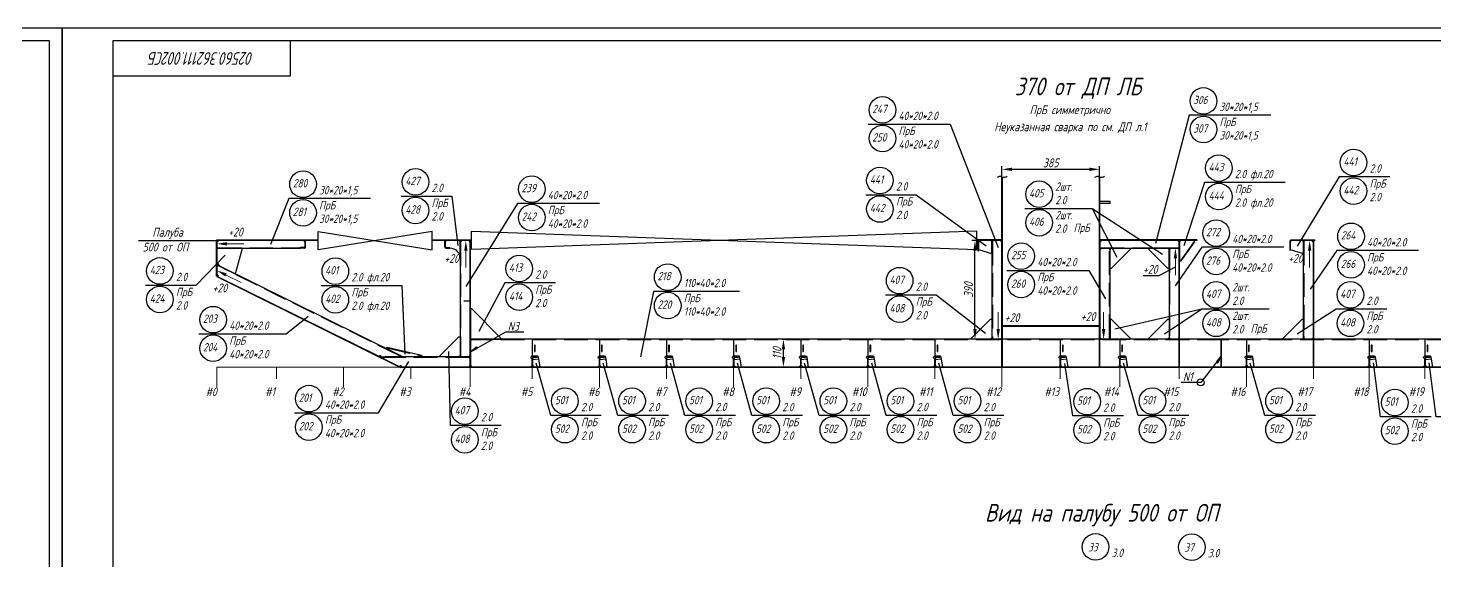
# Model space of a CAD drawing. Header units: millimetres. Extents: x 76485 to 135355, y 8208 to 18817.
# Drawn here: x 93171 to 98726, y 16599 to 18704 of the extents above; entities that cross this region are included whole.
import ezdxf
from ezdxf.enums import TextEntityAlignment as Align

# ---------------------------------------------------------------- set-up
doc = ezdxf.new("R2010")
doc.units = ezdxf.units.MM
doc.header["$PDSIZE"] = -1
for name, pattern in [('Dashed', [10, 7.5, -2.5]), ('Dashed_dotted', [34, 24, -5, 0, -5]), ('Short_dashed', [5, 3.75, -1.25])]:
    doc.linetypes.add(name, pattern=pattern)
doc.layers.add('-1', color=7, linetype='Continuous')
doc.styles.add('PB_TEXT', font='romans.shx', dxfattribs={"width": 0.7, "oblique": 15})
doc.styles.get("Standard").update_dxf_attribs({"font": 'ГОСТ тип А наклонный.ttf'})
doc.styles.add('ГОСТ', font='ГОСТ тип А.ttf', dxfattribs={"oblique": 15})
doc.dimstyles.new('dim10', dxfattribs={"dimscale": 0.4, "dimtxt": 87.5, "dimasz": 100, "dimexe": 30, "dimexo": 0, "dimgap": 20, "dimtad": 1, "dimdec": 0, "dimdsep": 46, "dimtxsty": 'Standard', "dimcen": 5, "dimadec": 0, "dimazin": 0, "dimtfac": 1, "dimtdec": 0, "dimtmove": 0, "dimatfit": 3, "dimfxl": 1, "dimtolj": 1, "dimtzin": 0, "dimarcsym": 0})
doc.dimstyles.get("Standard").update_dxf_attribs({"dimtxt": 0.18, "dimasz": 0.18, "dimexe": 0.18, "dimexo": 0.0625, "dimgap": 0.09, "dimtad": 0, "dimtih": 1, "dimtoh": 1, "dimdec": 4, "dimzin": 0, "dimdsep": 46, "dimtxsty": 'Standard', "dimcen": 0.09, "dimadec": 0, "dimazin": 0, "dimtfac": 1, "dimtdec": 4, "dimtofl": 0, "dimtmove": 0, "dimatfit": 3, "dimfxl": 1, "dimtolj": 1, "dimtzin": 0, "dimarcsym": 0})

# ---------------------------------------------------------------- blocks, each defined once
blk = doc.blocks.new('A$C128E1BCE')
at = {"linetype": 'Continuous', "lineweight": 9}
blk.add_line((40, 0), (106.5, 0), dxfattribs=at)
at = {"linetype": 'Continuous'}
blk.add_solid([(40, 6.7), (40, -6.7), (0, 0)], dxfattribs=at)
blk = doc.blocks.new('*D35')
at = {"color": 0, "lineweight": -2, "transparency": 16777216}
for p, q in [((96148.1, 17474.7), (96165.4, 17474.7)), ((96153.4, 17404.7), (96153.4, 17434.7)), ((96148.1, 17364.7), (96165.4, 17364.7))]:
    blk.add_line(p, q, dxfattribs=at)
at = {"color": 0, "transparency": 16777216}
for points in [[(96146.8, 17434.7), (96160.1, 17434.7), (96153.4, 17474.7)], [(96146.8, 17404.7), (96160.1, 17404.7), (96153.4, 17364.7)]]:
    blk.add_solid(points, dxfattribs=at)
at = {"layer": 'Defpoints', "color": 0, "transparency": 16777216}
for p in [(96148.1, 17474.7), (96153.4, 17474.7), (96148.1, 17364.7)]:
    blk.add_point(p, dxfattribs=at)
at = {"color": 0, "transparency": 16777216, "insert": (96127.9, 17419.7), "char_height": 35, "attachment_point": 5, "rotation": 90}
blk.add_mtext('\\A1;110', dxfattribs=at)
blk = doc.blocks.new('A$C65DE2539')
at = {"color": 7}
for points in [[(0, 0), (8410, 0), (8410, 5940), (0, 5940)], [(200, 50), (8360, 50), (8360, 5890), (200, 5890)]]:
    blk.add_lwpolyline(points, close=True, dxfattribs=at)
blk.add_lwpolyline([(900, 5890), (900, 5750), (200, 5750)], dxfattribs=at)
blk = doc.blocks.new('*D74')
at = {"color": 0, "lineweight": -2, "transparency": 16777216}
for p, q in [((97016.5, 18103.8), (97016.5, 18158.4)), ((97056.5, 18146.4), (97361.5, 18146.4)), ((97401.5, 18103.8), (97401.5, 18158.4))]:
    blk.add_line(p, q, dxfattribs=at)
at = {"color": 0, "transparency": 16777216}
for points in [[(97056.5, 18153), (97056.5, 18139.7), (97016.5, 18146.4)], [(97361.5, 18153), (97361.5, 18139.7), (97401.5, 18146.4)]]:
    blk.add_solid(points, dxfattribs=at)
at = {"layer": 'Defpoints', "color": 0, "transparency": 16777216}
for p in [(97401.5, 18146.4), (97016.5, 18103.8), (97401.5, 18103.8)]:
    blk.add_point(p, dxfattribs=at)
at = {"color": 0, "transparency": 16777216, "insert": (97209, 18171.9), "char_height": 35, "attachment_point": 5}
blk.add_mtext('\\A1;385', dxfattribs=at)
blk = doc.blocks.new('_weld')
at = {"color": 0, "linetype": 'ByBlock'}
for p, q in [((-1.5, 0), (-1.5, 0)), ((-1.5, -0.05), (-1.45, 0)), ((-1.5, -0.09), (-1.41, 0)), ((-1.5, -0.14), (-1.36, 0)), ((-1.5, -0.18), (-1.32, 0)), ((-1.5, -0.22), (-1.28, 0)), ((-1.5, -0.27), (-1.23, 0)), ((-1.43, -0.29), (-1.14, 0)), ((-1.37, -0.27), (-1.1, 0)), ((-1.31, -0.26), (-1.05, 0)), ((-1.26, -0.25), (-1.01, 0)), ((-1.2, -0.24), (-0.96, 0)), ((-1.14, -0.23), (-0.92, 0)), ((-1.09, -0.22), (-0.87, 0)), ((-1.03, -0.21), (-0.83, 0)), ((-0.92, -0.18), (-0.74, 0)), ((-0.86, -0.17), (-0.69, 0)), ((-0.81, -0.16), (-0.65, 0)), ((-0.67, -0.13), (-0.81, 0)), ((-0.63, -0.13), (-0.76, 0)), ((-0.75, -0.15), (-0.6, 0)), ((-0.7, -0.14), (-0.56, 0)), ((-0.64, -0.13), (-0.51, 0)), ((-0.58, -0.12), (-0.47, 0)), ((-0.53, -0.11), (-0.42, 0)), ((-0.41, -0.08), (-0.49, 0)), ((-0.37, -0.07), (-0.45, 0)), ((-0.33, -0.07), (-0.4, 0)), ((-0.36, -0.07), (-0.29, 0)), ((-0.3, -0.06), (-0.24, 0)), ((-0.25, -0.05), (-0.2, 0)), ((-0.19, -0.04), (-0.15, 0)), ((-0.15, -0.03), (-0.18, 0)), ((-0.13, -0.03), (-0.11, 0)), ((-0.11, -0.02), (-0.13, 0)), ((-0.07, -0.01), (-0.09, 0)), ((-0.08, -0.02), (-0.06, 0)), ((-0.04, -0.01), (-0.04, 0)), ((-0.02, 0), (-0.02, 0)), ((-1.27, -0.25), (-1.5, -0.02)), ((-1.31, -0.26), (-1.5, -0.07)), ((-1.34, -0.27), (-1.5, -0.11)), ((-1.38, -0.28), (-1.5, -0.16)), ((-1.42, -0.28), (-1.5, -0.2)), ((-1.46, -0.29), (-1.5, -0.25)), ((-1.49, -0.3), (-1.5, -0.29)), ((-1.48, -0.3), (-1.19, 0)), ((-1.23, -0.25), (-1.48, 0)), ((-1.2, -0.24), (-1.43, 0)), ((-1.16, -0.23), (-1.39, 0)), ((-1.12, -0.22), (-1.34, 0)), ((-1.08, -0.22), (-1.3, 0)), ((-1.05, -0.21), (-1.25, 0)), ((-1.01, -0.2), (-1.21, 0)), ((-0.97, -0.19), (-1.16, 0)), ((-0.93, -0.19), (-1.12, 0)), ((-0.9, -0.18), (-1.07, 0)), ((-0.86, -0.17), (-1.03, 0)), ((-0.82, -0.16), (-0.99, 0)), ((-0.98, -0.2), (-0.78, 0)), ((-0.78, -0.16), (-0.94, 0)), ((-0.75, -0.15), (-0.9, 0)), ((-0.71, -0.14), (-0.85, 0)), ((-0.6, -0.12), (-0.72, 0)), ((-0.56, -0.11), (-0.67, 0)), ((-0.52, -0.1), (-0.63, 0)), ((-0.48, -0.1), (-0.58, 0)), ((-0.45, -0.09), (-0.54, 0)), ((-0.47, -0.09), (-0.38, 0)), ((-0.42, -0.08), (-0.33, 0)), ((-0.3, -0.06), (-0.36, 0)), ((-0.26, -0.05), (-0.31, 0)), ((-0.22, -0.04), (-0.27, 0)), ((-0.18, -0.04), (-0.22, 0))]:
    blk.add_line(p, q, dxfattribs=at)
at = {"color": 0, "linetype": 'ByBlock', "flags": 128}
blk.add_lwpolyline([(-1.5, 0), (0, 0), (-1.5, -0.3)], close=True, dxfattribs=at)
blk = doc.blocks.new('*D169')
at = {"color": 0, "lineweight": -2}
for p, q in [((97016.5, 17864.7), (96897.8, 17864.7)), ((96909.8, 17514.7), (96909.8, 17824.7)), ((97016.5, 17474.7), (96897.8, 17474.7))]:
    blk.add_line(p, q, dxfattribs=at)
at = {"color": 0}
for points in [[(96916.5, 17824.7), (96903.1, 17824.7), (96909.8, 17864.7)], [(96903.1, 17514.7), (96916.5, 17514.7), (96909.8, 17474.7)]]:
    blk.add_solid(points, dxfattribs=at)
at = {"layer": 'Defpoints', "color": 0}
for p in [(96909.8, 17864.7), (97016.5, 17864.7), (97016.5, 17474.7)]:
    blk.add_point(p, dxfattribs=at)
at = {"color": 0, "ltscale": 0.4, "insert": (96884.3, 17669.7), "char_height": 35, "attachment_point": 5, "rotation": 90}
blk.add_mtext('\\A1;390', dxfattribs=at)

msp = doc.modelspace()

# ---------------------------------------------------------------- linework, layer by layer
at = {"layer": '-1', "color": 1, "lineweight": 0}
for p, q in [((93916.5, 17364.7), (101530.2, 17364.7)), ((93916.5, 17364.7), (93916.5, 17286.5)), ((94151.5, 17364.7), (94151.5, 17317.8)), ((94416.5, 17364.7), (94416.5, 17286.5)), ((94681.5, 17364.7), (94681.5, 17317.8)), ((94916.5, 17364.7), (94916.5, 17286.5)), ((95161.5, 17364.7), (95161.5, 17317.8)), ((95426.5, 17364.7), (95426.5, 17286.5)), ((95691.5, 17364.7), (95691.5, 17317.8)), ((95956.5, 17364.7), (95956.5, 17286.5)), ((96221.5, 17364.7), (96221.5, 17317.8)), ((96486.5, 17364.7), (96486.5, 17286.5)), ((96751.5, 17364.7), (96751.5, 17317.8)), ((97016.5, 17364.7), (97016.5, 17286.5)), ((97246.5, 17364.7), (97246.5, 17317.8)), ((97481.5, 17364.7), (97481.5, 17286.5)), ((97716.5, 17364.7), (97716.5, 17317.8)), ((97981.5, 17364.7), (97981.5, 17286.5)), ((98246.5, 17364.7), (98246.5, 17317.8)), ((98466.5, 17364.7), (98466.5, 17286.5)), ((98686.5, 17364.7), (98686.5, 17317.8))]:
    msp.add_line(p, q, dxfattribs=at)
at = {"color": 3, "ltscale": 25}
for p, q in [((97016.5, 17364.7), (97016.5, 18116.1)), ((97018, 17364.7), (97018, 18116.1)), ((97401.5, 17364.7), (97401.5, 18116.1)), ((97403, 17364.7), (97403, 18116.1)), ((94316.5, 17866.2), (93915, 17866.2)), ((93915, 17724.7), (93915, 17864.7)), ((94316.5, 17864.7), (93915, 17864.7)), ((93916.5, 17724.7), (93916.5, 17864.7)), ((93916.5, 17864.7), (93916.5, 17839.2)), ((94265, 17864.7), (93916.5, 17864.7)), ((93921.5, 17834.7), (93916.5, 17829.7)), ((94016.5, 17834.7), (93916.5, 17834.7)), ((93916.5, 17834.7), (93916.5, 17769.3)), ((94246.5, 17839.2), (94265, 17839.2)), ((94265, 17839.2), (94265, 17864.7)), ((94265, 17839.1), (94265, 17864.7)), ((94266.5, 17839.1), (94266.5, 17864.7)), ((94921.5, 17866.2), (94766.5, 17866.2)), ((94921.5, 17864.7), (94766.5, 17864.7)), ((94816.5, 17839.1), (94816.5, 17864.7)), ((94818, 17839.1), (94818, 17864.7)), ((94876.5, 17864.7), (94818, 17864.7)), ((94823, 17864.7), (94818, 17859.7)), ((94818, 17841.2), (94823, 17836.2)), ((94876.5, 17859.7), (94871.5, 17864.7)), ((94916.5, 17864.7), (94882.5, 17864.7)), ((94916.5, 17364.7), (94916.5, 17864.7)), ((94916.5, 17404.7), (94916.5, 17864.7)), ((94918, 17364.7), (94918, 17864.7)), ((97016.5, 17867.7), (96916.5, 17867.7)), ((97016.5, 17864.7), (96916.5, 17864.7)), ((97016.5, 17864.7), (96982.5, 17864.7)), ((97016.5, 17474.7), (97016.5, 17864.7)), ((97786.5, 17867.7), (97403, 17867.7)), ((97403, 17864.7), (97403, 17839.2)), ((97716.5, 17864.7), (97403, 17864.7)), ((97786.5, 17864.7), (97403, 17864.7)), ((97403, 17834.7), (97403, 17474.7)), ((97437, 17834.7), (97403, 17834.7)), ((97716.5, 17834.7), (97682.5, 17834.7)), ((97716.5, 17364.7), (97716.5, 17864.7)), ((97716.5, 17839.2), (97716.5, 17864.7)), ((97716.5, 17474.7), (97716.5, 17834.7)), ((97718, 17364.7), (97718, 17864.7)), ((97786.5, 17864.7), (97786.5, 17867.7)), ((97786.6, 17864.7), (97786.6, 17867.7)), ((98253, 17866.2), (98157.4, 17866.2)), ((98253, 17864.7), (98157.4, 17864.7)), ((98246.5, 17864.7), (98212.5, 17864.7)), ((98246.5, 17364.7), (98246.5, 17864.7)), ((98246.5, 17474.7), (98246.5, 17864.7)), ((98248, 17364.7), (98248, 17864.7)), ((93916.5, 17779.3), (93925.4, 17764.9)), ((93915.6, 17722.9), (94640.6, 17362.9)), ((93916.5, 17762.6), (93916.5, 17724.7)), ((93916.5, 17724.7), (94641.5, 17364.7)), ((93916.5, 17724.7), (94560.9, 17404.7)), ((94918, 17468.7), (94918, 17364.7)), ((96982.5, 17474.7), (97016.5, 17474.7)), ((97403, 17474.7), (97437, 17474.7)), ((97682.5, 17474.7), (97716.5, 17474.7)), ((97881.5, 17364.7), (97881.5, 17468.7)), ((97881.5, 17468.7), (97881.5, 17364.7)), ((98212.5, 17474.7), (98246.5, 17474.7)), ((94560.9, 17404.7), (94637.4, 17404.7)), ((94573, 17398.7), (94641.5, 17364.7)), ((94882.5, 17404.7), (94916.5, 17404.7)), ((94916.5, 17364.7), (94916.5, 17398.7)), ((95161.5, 17364.7), (95161.5, 17398.7)), ((95163.5, 17364.7), (95163.5, 17398.7)), ((95426.5, 17364.7), (95426.5, 17398.7)), ((95428.5, 17364.7), (95428.5, 17398.7)), ((95691.5, 17364.7), (95691.5, 17398.7)), ((95693.5, 17364.7), (95693.5, 17398.7)), ((95956.5, 17364.7), (95956.5, 17398.7)), ((95958.5, 17364.7), (95958.5, 17398.7)), ((96221.5, 17364.7), (96221.5, 17398.7)), ((96223.5, 17364.7), (96223.5, 17398.7)), ((96486.5, 17364.7), (96486.5, 17398.7)), ((96488.5, 17364.7), (96488.5, 17398.7)), ((96751.5, 17364.7), (96751.5, 17398.7)), ((96753.5, 17364.7), (96753.5, 17398.7)), ((97246.5, 17364.7), (97246.5, 17398.7)), ((97248.5, 17364.7), (97248.5, 17398.7)), ((97481.5, 17364.7), (97481.5, 17398.7)), ((97483.5, 17364.7), (97483.5, 17398.7)), ((97981.5, 17364.7), (97981.5, 17398.7)), ((97983.5, 17364.7), (97983.5, 17398.7)), ((98466.5, 17364.7), (98466.5, 17398.7)), ((98468.5, 17364.7), (98468.5, 17398.7)), ((98686.5, 17364.7), (98686.5, 17398.7)), ((98688.5, 17364.7), (98688.5, 17398.7)), ((100566.5, 17364.7), (94641.5, 17364.7)), ((94641.5, 17364.7), (94916.5, 17364.7)), ((100566.5, 17362.7), (94641.5, 17362.7)), ((94918, 17364.7), (97881.5, 17364.7)), ((97881.5, 17364.7), (100566.5, 17364.7))]:
    msp.add_line(p, q, dxfattribs=at)
at = {"color": 1, "ltscale": 25}
for p, q in [((97373, 17991.8), (97650.5, 17810.8)), ((97805.9, 17593.9), (97461.8, 17514.2))]:
    msp.add_line(p, q, dxfattribs=at)
at = {"color": 3, "linetype": 'Short_dashed', "ltscale": 25}
for p, q in [((93919.5, 17836.1), (94246.5, 17836.1)), ((96978.4, 17860.6), (96978.4, 17478.7)), ((98208.4, 17860.6), (98208.4, 17478.7)), ((97678.4, 17830.6), (97678.4, 17478.7)), ((94635.5, 17410.1), (93921.9, 17764.5)), ((97881.5, 17472.7), (94922, 17472.7)), ((100662.4, 17472.7), (97881.5, 17472.7))]:
    msp.add_line(p, q, dxfattribs=at)
at = {"color": 2, "linetype": 'Short_dashed', "ltscale": 25}
for p, q in [((94878.4, 17860.6), (94878.4, 17408.7)), ((97722.4, 17784.7), (97777, 17860.5)), ((94586.4, 17441.3), (94724.9, 17409))]:
    msp.add_line(p, q, dxfattribs=at)
at = {"color": 1, "linetype": 'Short_dashed', "ltscale": 25}
for p, q in [((97406, 17836.1), (97713.4, 17836.1)), ((97441, 17478.7), (97441, 17830.6)), ((94912.4, 17402.7), (94577.1, 17402.7))]:
    msp.add_line(p, q, dxfattribs=at)
at = {"color": 3, "linetype": 'Dashed_dotted', "ltscale": 25}
for p, q in [((94891, 17626.2), (94916.5, 17626.2)), ((97016.5, 17472.8), (97016.5, 17364.7)), ((97401.5, 17472.8), (97401.5, 17364.7)), ((97716.5, 17472.8), (97716.5, 17364.7)), ((98246.5, 17472.8), (98246.5, 17364.7))]:
    msp.add_line(p, q, dxfattribs=at)
at = {"color": 2, "linetype": 'Dashed', "ltscale": 25}
for p, q in [((95161.5, 17472.7), (95161.5, 17404.7)), ((95426.5, 17472.7), (95426.5, 17404.7)), ((95691.5, 17472.7), (95691.5, 17404.7)), ((95956.5, 17472.7), (95956.5, 17404.7)), ((96221.5, 17472.7), (96221.5, 17404.7)), ((96486.5, 17472.7), (96486.5, 17404.7)), ((96751.5, 17472.7), (96751.5, 17404.7)), ((97246.5, 17472.7), (97246.5, 17404.7)), ((97481.5, 17472.7), (97481.5, 17404.7)), ((97981.5, 17472.7), (97981.5, 17404.7)), ((98466.5, 17472.7), (98466.5, 17404.7)), ((98686.5, 17472.7), (98686.5, 17404.7))]:
    msp.add_line(p, q, dxfattribs=at)
at = {"color": 2, "ltscale": 25}
for p, q in [((95173, 17451.2), (95169.9, 17451.2)), ((95169.9, 17451.2), (95169.9, 17426.1)), ((95173, 17426.1), (95173, 17451.2)), ((95438, 17451.2), (95434.9, 17451.2)), ((95434.9, 17451.2), (95434.9, 17426.1)), ((95438, 17426.1), (95438, 17451.2)), ((95703, 17451.2), (95699.9, 17451.2)), ((95699.9, 17451.2), (95699.9, 17426.1)), ((95703, 17426.1), (95703, 17451.2)), ((95968, 17451.2), (95964.9, 17451.2)), ((95964.9, 17451.2), (95964.9, 17426.1)), ((95968, 17426.1), (95968, 17451.2)), ((96233, 17451.2), (96229.9, 17451.2)), ((96229.9, 17451.2), (96229.9, 17426.1)), ((96233, 17426.1), (96233, 17451.2)), ((96498, 17451.2), (96494.9, 17451.2)), ((96494.9, 17451.2), (96494.9, 17426.1)), ((96498, 17426.1), (96498, 17451.2)), ((96763, 17451.2), (96759.9, 17451.2)), ((96759.9, 17451.2), (96759.9, 17426.1)), ((96763, 17426.1), (96763, 17451.2)), ((97258, 17451.2), (97254.9, 17451.2)), ((97254.9, 17451.2), (97254.9, 17426.1)), ((97258, 17426.1), (97258, 17451.2)), ((97493, 17451.2), (97489.9, 17451.2)), ((97489.9, 17451.2), (97489.9, 17426.1)), ((97493, 17426.1), (97493, 17451.2)), ((97993, 17451.2), (97989.9, 17451.2)), ((97989.9, 17451.2), (97989.9, 17426.1)), ((97993, 17426.1), (97993, 17451.2)), ((98478, 17451.2), (98474.9, 17451.2)), ((98474.9, 17451.2), (98474.9, 17426.1)), ((98478, 17426.1), (98478, 17451.2)), ((98698, 17451.2), (98694.9, 17451.2)), ((98694.9, 17451.2), (98694.9, 17426.1)), ((98698, 17426.1), (98698, 17451.2)), ((95169.9, 17426.1), (95173, 17426.1)), ((95434.9, 17426.1), (95438, 17426.1)), ((95699.9, 17426.1), (95703, 17426.1)), ((95964.9, 17426.1), (95968, 17426.1)), ((96229.9, 17426.1), (96233, 17426.1)), ((96494.9, 17426.1), (96498, 17426.1)), ((96759.9, 17426.1), (96763, 17426.1)), ((97254.9, 17426.1), (97258, 17426.1)), ((97489.9, 17426.1), (97493, 17426.1)), ((97989.9, 17426.1), (97993, 17426.1)), ((98474.9, 17426.1), (98478, 17426.1)), ((98694.9, 17426.1), (98698, 17426.1))]:
    msp.add_line(p, q, dxfattribs=at)
at = {"color": 1, "ltscale": 25}
for points in [[(98078.7, 18360.1), (97755.5, 18360.1), (97622.6, 17852.7)], [(96488, 18324.8), (96811.3, 18324.8), (97001.1, 17837.3)], [(98548.2, 18116.5), (98348.4, 18116.5), (98182.2, 17842.4)], [(98134.8, 18094.9), (97816.3, 18094.9), (97734.5, 17844.5)], [(94523.1, 18030.9), (94199.9, 18030.9), (94128.2, 17849.4)], [(94644, 18040.1), (94843.8, 18040.1), (94867.7, 17845.8)], [(95426.4, 18011.8), (95103.2, 18011.8), (94898.6, 17682.9)], [(96478.2, 18046), (96678, 18046), (96953.9, 17844.5)], [(97107, 17991.8), (97373, 17991.8), (97469.7, 17799.5)], [(96921.5, 17864.7), (96921.5, 17824.7), (96923.5, 17824.7), (96923.5, 17864.7)], [(97403, 17839.2), (97407.5, 17834.6), (97711.9, 17834.6), (97716.5, 17839.2)], [(97437, 17474.7), (97443, 17480.7), (97443, 17828.6), (97437, 17834.7)], [(98129.2, 17838.2), (97805.9, 17838.2), (97700.6, 17686.2)], [(98152.9, 17861.7), (98152.9, 17826.2), (98154.4, 17826.2), (98154.4, 17861.7)], [(93634.6, 17688.3), (93834.4, 17688.3), (93949.2, 17807.4)], [(98661.7, 17825.1), (98338.5, 17825.1), (98233.1, 17673.2)], [(97036, 17747), (97359.2, 17747), (97425.3, 17634.5)], [(94327.4, 17687.2), (94645.9, 17687.2), (94658.9, 17415.3)], [(95253.2, 17697.8), (95053.4, 17697.8), (94950.6, 17505.2)], [(95979.8, 17664.1), (95639.9, 17664.1), (95589.4, 17405.5)], [(96556.1, 17649.9), (96755.9, 17649.9), (96951.7, 17499.4)], [(93845, 17495.8), (94190.1, 17495.8), (94277.2, 17566.5)], [(98071.9, 17593.9), (97805.9, 17593.9), (97658.3, 17494.4)], [(98535.7, 17593.9), (98335.9, 17593.9), (98182.7, 17494.7)], [(94916.5, 17398.7), (94910.4, 17404.7), (94579.1, 17404.7), (94573, 17398.7)], [(95038.7, 17133.9), (94838.9, 17133.9), (94831.9, 17426.2)], [(95167.5, 17404.7), (95181.4, 17404.7), (95181.4, 17402.7), (95167.5, 17402.7)], [(95432.5, 17404.7), (95446.4, 17404.7), (95446.4, 17402.7), (95432.5, 17402.7)], [(95697.5, 17404.7), (95711.4, 17404.7), (95711.4, 17402.7), (95697.5, 17402.7)], [(95962.5, 17404.7), (95976.4, 17404.7), (95976.4, 17402.7), (95962.5, 17402.7)], [(96227.5, 17404.7), (96241.4, 17404.7), (96241.4, 17402.7), (96227.5, 17402.7)], [(96492.5, 17404.7), (96506.4, 17404.7), (96506.4, 17402.7), (96492.5, 17402.7)], [(96757.5, 17404.7), (96771.4, 17404.7), (96771.4, 17402.7), (96757.5, 17402.7)], [(97487.5, 17404.7), (97501.4, 17404.7), (97501.4, 17402.7), (97487.5, 17402.7)], [(97987.5, 17404.7), (98001.4, 17404.7), (98001.4, 17402.7), (97987.5, 17402.7)], [(98472.5, 17404.7), (98486.4, 17404.7), (98486.4, 17402.7), (98472.5, 17402.7)], [(98692.5, 17404.7), (98706.4, 17404.7), (98706.4, 17402.7), (98692.5, 17402.7)], [(94223.1, 17183.7), (94554.8, 17183.7), (94674.5, 17387.3)], [(95434, 17173.9), (95234.2, 17173.9), (95176.8, 17380)], [(95699, 17173.9), (95499.2, 17173.9), (95441.8, 17380)], [(95964, 17173.9), (95764.2, 17173.9), (95706.8, 17380)], [(96229, 17173.8), (96029.2, 17173.8), (95971.8, 17379.9)], [(96494, 17173.8), (96294.2, 17173.8), (96236.8, 17379.9)], [(96759.1, 17173.8), (96559.3, 17173.8), (96501.9, 17379.9)], [(97024, 17173.8), (96824.2, 17173.8), (96766.8, 17379.9)], [(97496.1, 17171.8), (97296.3, 17171.8), (97264.2, 17378.6)], [(97754, 17173.8), (97554.2, 17173.8), (97496.8, 17379.9)], [(98254, 17173.9), (98054.2, 17173.9), (97996.8, 17380)], [(98711.2, 17168.1), (98511.4, 17168.1), (98483.4, 17381.2)], [(98931.3, 17168), (98731.5, 17168), (98703.5, 17381.1)]]:
    msp.add_lwpolyline(points, dxfattribs=at)
at = {"color": 6, "ltscale": 25}
msp.add_lwpolyline([(97403, 18012.1), (97443, 18012.1), (97443, 18019), (97403, 18019)], dxfattribs=at)
for points in [[(94766.5, 17828.5), (94766.5, 17900.8), (94316.5, 17828.5), (94316.5, 17900.8)], [(96916.5, 17829.3), (96916.5, 17901.6), (94921.5, 17829.3), (94921.5, 17901.6)]]:
    msp.add_lwpolyline(points, close=True)
for points in [[(93606.6, 17864.7), (93915, 17864.7)], [(97574.3, 17726.9), (97637.8, 17726.9), (97701.3, 17761.4)]]:
    msp.add_lwpolyline(points)
at = {"color": 3, "ltscale": 25}
for points in [[(93916.5, 17839.2), (93921, 17834.6), (94246.5, 17834.6), (94246.5, 17839.2)], [(93988.1, 17733.7), (93990.4, 17738.2), (94016.5, 17829.7), (94016.5, 17834.7)], [(94262, 17834.6), (94246.5, 17834.6), (94246.5, 17836.1), (94262, 17836.1)], [(94818, 17864.7), (94818, 17839.7), (94818, 17836.2)], [(94821, 17834.6), (94836.4, 17834.6), (94836.4, 17836.1), (94821, 17836.1)], [(94876.5, 17814.7), (94876.5, 17839.7), (94876.5, 17864.7)], [(96982.5, 17864.7), (96976.4, 17858.6), (96976.4, 17480.7), (96982.5, 17474.7)], [(97682.5, 17834.7), (97676.4, 17828.6), (97676.4, 17480.7), (97682.5, 17474.7)], [(98212.5, 17864.7), (98206.4, 17858.6), (98206.4, 17480.7), (98212.5, 17474.7)], [(93916.5, 17769.3), (93934.3, 17760.5), (93988.1, 17733.7)], [(94637.4, 17404.7), (94634.6, 17412.8), (93924.6, 17765.4), (93916.5, 17762.6)], [(97401.5, 17528.3), (97017.5, 17528.3), (97017.5, 17526.5), (97401.5, 17526.5)], [(97881.5, 17468.7), (97881.5, 17474.7), (94924.1, 17474.7), (94918, 17468.7)], [(100666.5, 17468.7), (100660.4, 17474.7), (97881.5, 17474.7), (97881.5, 17468.7)], [(97252.5, 17404.7), (97266.4, 17404.7), (97266.4, 17402.7), (97252.5, 17402.7)]]:
    msp.add_lwpolyline(points, dxfattribs=at)
for points in [[(94818, 17836.2), (94834.8, 17836.2, -0.22169), (94865.4, 17821.9), (94871.5, 17814.7), (94876.5, 17814.7)], [(95156.5, 17364.7, -0.414141), (95161.5, 17369.7), (95161.5, 17398.7, -0.414141), (95156.5, 17403.7, -0.414141), (95161.5, 17408.7), (95180.5, 17408.7, -0.370615), (95185.4, 17404.4), (95191.5, 17364.7)], [(95421.5, 17364.7, -0.414141), (95426.5, 17369.7), (95426.5, 17398.7, -0.414141), (95421.5, 17403.7, -0.414141), (95426.5, 17408.7), (95445.5, 17408.7, -0.370615), (95450.4, 17404.4), (95456.5, 17364.7)], [(95686.5, 17364.7, -0.414267), (95691.5, 17369.7), (95691.5, 17398.7, -0.414267), (95686.5, 17403.7, -0.414267), (95691.5, 17408.7), (95710.5, 17408.7, -0.370615), (95715.4, 17404.4), (95721.5, 17364.7)], [(95951.5, 17364.7, -0.414267), (95956.5, 17369.7), (95956.5, 17398.7, -0.414267), (95951.5, 17403.7, -0.414267), (95956.5, 17408.7), (95975.5, 17408.7, -0.370747), (95980.4, 17404.4), (95986.5, 17364.7)], [(96216.5, 17364.7, -0.414267), (96221.5, 17369.7), (96221.5, 17398.7, -0.414267), (96216.5, 17403.7, -0.414267), (96221.5, 17408.7), (96240.5, 17408.7, -0.370615), (96245.4, 17404.4), (96251.5, 17364.7)], [(96481.5, 17364.7, -0.414141), (96486.5, 17369.7), (96486.5, 17398.7, -0.414141), (96481.5, 17403.7, -0.414141), (96486.5, 17408.7), (96505.5, 17408.7, -0.370615), (96510.4, 17404.4), (96516.5, 17364.7)], [(96746.5, 17364.7, -0.414141), (96751.5, 17369.7), (96751.5, 17398.7, -0.414141), (96746.5, 17403.7, -0.414141), (96751.5, 17408.7), (96770.5, 17408.7, -0.370615), (96775.4, 17404.4), (96781.5, 17364.7)], [(97241.5, 17364.7, -0.414267), (97246.5, 17369.7), (97246.5, 17398.7, -0.414267), (97241.5, 17403.7, -0.414267), (97246.5, 17408.7), (97265.5, 17408.7, -0.370615), (97270.4, 17404.4), (97276.5, 17364.7)], [(97476.5, 17364.7, -0.414267), (97481.5, 17369.7), (97481.5, 17398.7, -0.414267), (97476.5, 17403.7, -0.414267), (97481.5, 17408.7), (97500.5, 17408.7, -0.370747), (97505.4, 17404.4), (97511.5, 17364.7)], [(97976.5, 17364.7, -0.414267), (97981.5, 17369.7), (97981.5, 17398.7, -0.414267), (97976.5, 17403.7, -0.414267), (97981.5, 17408.7), (98000.5, 17408.7, -0.370747), (98005.4, 17404.4), (98011.5, 17364.7)], [(98461.5, 17364.7, -0.414267), (98466.5, 17369.7), (98466.5, 17398.7, -0.414267), (98461.5, 17403.7, -0.414267), (98466.5, 17408.7), (98485.5, 17408.7, -0.370615), (98490.4, 17404.4), (98496.5, 17364.7)], [(98681.5, 17364.7, -0.414141), (98686.5, 17369.7), (98686.5, 17398.7, -0.414141), (98681.5, 17403.7, -0.414141), (98686.5, 17408.7), (98705.5, 17408.7, -0.370615), (98710.4, 17404.4), (98716.5, 17364.7)]]:
    msp.add_lwpolyline(points, format="xyb", dxfattribs=at)
at = {"color": 2, "ltscale": 25}
for points in [[(94882.5, 17864.7), (94876.4, 17858.6), (94876.4, 17410.7), (94882.5, 17404.7)], [(96971.5, 17864.7), (96928.5, 17864.7), (96923.5, 17859.7), (96923.5, 17829.7), (96971.5, 17814.7), (96976.5, 17814.7), (96976.5, 17859.7), (96971.5, 17864.7)], [(97448, 17834.7), (97523, 17834.7), (97523, 17829.7), (97448, 17754.7), (97443, 17754.7), (97443, 17829.7), (97448, 17834.7)], [(97671.5, 17834.7), (97596.5, 17834.7), (97596.5, 17829.7), (97671.5, 17754.7), (97676.5, 17754.7), (97676.5, 17829.7), (97671.5, 17834.7)], [(97777, 17859.7), (97777, 17864.7), (97723, 17864.7), (97718, 17859.7), (97718, 17784.7), (97723, 17784.7)], [(97723, 17784.7), (97724.4, 17784.9), (97777.2, 17858.2), (97777, 17859.7)], [(98201.5, 17864.7), (98159.5, 17864.7), (98154.5, 17859.7), (98154.5, 17829.7), (98201.5, 17814.7), (98206.5, 17814.7), (98206.5, 17859.7), (98201.5, 17864.7)], [(94923, 17474.7), (95038, 17474.7), (95038, 17479.7), (94923, 17594.7), (94918, 17594.7), (94918, 17479.7), (94923, 17474.7)], [(96971.5, 17474.7), (96896.5, 17474.7), (96896.5, 17479.7), (96971.5, 17554.7), (96976.5, 17554.7), (96976.5, 17479.7), (96971.5, 17474.7)], [(97448, 17474.7), (97523, 17474.7), (97523, 17479.7), (97448, 17554.7), (97443, 17554.7), (97443, 17479.7), (97448, 17474.7)], [(97671.5, 17474.7), (97596.5, 17474.7), (97596.5, 17479.7), (97671.5, 17554.7), (97676.5, 17554.7), (97676.5, 17479.7), (97671.5, 17474.7)], [(98201.5, 17474.7), (98126.5, 17474.7), (98126.5, 17479.7), (98201.5, 17554.7), (98206.5, 17554.7), (98206.5, 17479.7), (98201.5, 17474.7)], [(94871.5, 17404.7), (94796.5, 17404.7), (94796.5, 17409.7), (94871.5, 17484.7), (94876.5, 17484.7), (94876.5, 17409.7), (94871.5, 17404.7)], [(94724.9, 17409.7), (94724.9, 17404.7), (94650.9, 17404.7), (94584.5, 17437.4), (94586.7, 17441.9)], [(94586.7, 17441.9), (94588.3, 17442.9), (94723.9, 17411.3), (94724.9, 17409.7)]]:
    msp.add_lwpolyline(points, dxfattribs=at)
at = {"linetype": 'Continuous'}
for points in [[(95056.7, 17503.5), (95128.4, 17503.5)], [(97801.4, 17304.1), (97723.7, 17304.1)]]:
    msp.add_lwpolyline(points, dxfattribs=at)
at = {"color": 7, "ltscale": 25}
for points in [[(95163.5, 17369.7), (95163.5, 17394.6, 0.45374), (95163.6, 17394.7), (95186.4, 17397.5), (95191.4, 17364.8), (95191.4, 17364.7), (95168.5, 17364.7, 0.414267), (95163.5, 17369.7, 0.414267)], [(95428.5, 17369.7), (95428.5, 17394.6, 0.447655), (95428.6, 17394.7), (95451.4, 17397.5), (95456.4, 17364.8), (95456.4, 17364.7), (95433.5, 17364.7, 0.414141), (95428.5, 17369.7, 0.414141)], [(95693.5, 17369.7), (95693.5, 17394.6, 0.447655), (95693.6, 17394.7), (95716.4, 17397.5), (95721.4, 17364.8), (95721.4, 17364.7), (95698.5, 17364.7, 0.414141), (95693.5, 17369.7, 0.414141)], [(95958.5, 17369.7), (95958.5, 17394.6, 0.45374), (95958.6, 17394.7), (95981.4, 17397.5), (95986.4, 17364.8), (95986.4, 17364.7), (95963.5, 17364.7, 0.414267), (95958.5, 17369.7, 0.414267)], [(96223.5, 17369.7), (96223.5, 17394.6, 0.45374), (96223.6, 17394.7), (96246.4, 17397.5), (96251.4, 17364.8), (96251.4, 17364.7), (96228.5, 17364.7, 0.414267), (96223.5, 17369.7, 0.414267)], [(96488.5, 17369.7), (96488.5, 17394.6, 0.447655), (96488.6, 17394.7), (96511.4, 17397.5), (96516.4, 17364.8), (96516.4, 17364.7), (96493.5, 17364.7, 0.414267), (96488.5, 17369.7, 0.414267)], [(96753.5, 17369.7), (96753.5, 17394.6, 0.447655), (96753.6, 17394.7), (96776.4, 17397.5), (96781.4, 17364.8), (96781.4, 17364.7), (96758.5, 17364.7, 0.414141), (96753.5, 17369.7, 0.414141)], [(97248.5, 17369.7), (97248.5, 17394.6, 0.45374), (97248.6, 17394.7), (97271.4, 17397.5), (97276.4, 17364.8), (97276.4, 17364.7), (97253.5, 17364.7, 0.414267), (97248.5, 17369.7, 0.414267)], [(97483.5, 17369.7), (97483.5, 17394.6, 0.45374), (97483.6, 17394.7), (97506.4, 17397.5), (97511.4, 17364.8), (97511.4, 17364.7), (97488.5, 17364.7, 0.414267), (97483.5, 17369.7, 0.414267)], [(97983.5, 17369.7), (97983.5, 17394.6, 0.45374), (97983.6, 17394.7), (98006.4, 17397.5), (98011.4, 17364.8), (98011.4, 17364.7), (97988.5, 17364.7, 0.414267), (97983.5, 17369.7, 0.414267)], [(98468.5, 17369.7), (98468.5, 17394.6, 0.447655), (98468.6, 17394.7), (98491.4, 17397.5), (98496.4, 17364.8), (98496.4, 17364.7), (98473.5, 17364.7, 0.414141), (98468.5, 17369.7, 0.414141)], [(98688.5, 17369.7), (98688.5, 17394.6, 0.45374), (98688.6, 17394.7), (98711.4, 17397.5), (98716.4, 17364.8), (98716.4, 17364.7), (98693.5, 17364.7, 0.414267), (98688.5, 17369.7, 0.414267)]]:
    msp.add_lwpolyline(points, format="xyb", dxfattribs=at)
at = {"color": 1, "ltscale": 25}
for centre in [(97811.9, 18416.5), (96544.4, 18381.2), (97811.9, 18303.8), (96544.4, 18268.5), (98404.8, 18172.9), (97872.6, 18151.3), (94256.3, 18087.3), (94700.4, 18096.5), (95159.5, 18068.2), (96534.5, 18102.4), (98404.8, 18060.2), (97163.3, 18048.1), (97872.6, 18038.5), (94256.3, 17974.5), (94700.4, 17983.7), (95159.5, 17955.5), (96534.5, 17989.6), (97163.3, 17935.4), (97862.3, 17894.5), (98394.8, 17881.5), (97092.4, 17803.4), (97862.3, 17781.8), (93691, 17744.6), (94383.8, 17743.6), (95109.7, 17754.1), (98394.8, 17768.8), (95696.3, 17720.5), (96612.4, 17706.3), (97092.4, 17690.7), (93691, 17631.9), (94383.8, 17630.8), (95109.7, 17641.4), (97862.3, 17650.3), (98392.3, 17650.3), (95696.3, 17607.8), (96612.4, 17593.5), (93901.4, 17552.2), (97862.3, 17537.6), (98392.3, 17537.6), (93901.4, 17439.4), (94279.4, 17240.1), (95290.5, 17230.3), (95555.5, 17230.3), (95820.5, 17230.3), (96085.5, 17230.2), (96350.5, 17230.2), (96615.6, 17230.2), (96880.5, 17230.2), (97352.6, 17228.2), (97610.5, 17230.2), (98110.5, 17230.3), (98567.8, 17224.5), (94895.3, 17190.3), (94279.4, 17127.3), (95290.5, 17117.6), (95555.5, 17117.6), (95820.5, 17117.6), (96085.5, 17117.5), (96350.5, 17117.5), (96615.6, 17117.5), (96880.5, 17117.5), (97352.6, 17115.5), (97610.5, 17117.5), (98110.5, 17117.6), (94895.3, 17077.6), (98567.8, 17111.8), (97386, 16654), (97765.9, 16652.8)]:
    msp.add_circle(centre, 52.6, dxfattribs=at)
msp.add_circle((97801.4, 17304.1), 13.8)
at = {"color": 3, "ltscale": 25}
for centre, radius, start, end in [((93916.5, 17864.7), 5, 270.0013, 0.0118), ((94265, 17864.7), 5, 179.9882, 269.9987), ((94262, 17839.1), 4.5, 270.0012, 0.0182), ((94262, 17839.1), 3, 269.9984, 0.0016), ((94821, 17839.1), 4.5, 180.0149, 270.0045), ((94821, 17839.1), 3, 179.9984, 270.0016), ((94916.5, 17864.7), 5, 179.9882, 269.9987), ((97016.5, 17864.7), 5, 179.9882, 269.9987), ((97403, 17864.7), 5, 269.9999, 359.9826), ((97403, 17834.7), 5, 269.9962, 359.982), ((97716.5, 17864.7), 5, 179.9875, 269.995), ((97716.5, 17834.7), 5, 179.9882, 269.9987), ((98157.4, 17861.7), 4.5, 89.9955, 179.9851), ((98157.4, 17861.7), 3, 89.9984, 180.0016), ((98246.5, 17864.7), 5, 179.9882, 269.9987), ((93916.5, 17724.7), 5, 333.5815, 89.9947), ((97016.5, 17474.7), 5, 90.005, 180.0125), ((97403, 17474.7), 5, 0.0174, 90.0001), ((97716.5, 17474.7), 5, 90.005, 180.0125), ((98246.5, 17474.7), 5, 90.005, 180.0125), ((94560.9, 17404.7), 5, 0.0037, 153.5921), ((94916.5, 17404.7), 5, 90.0013, 180.0118), ((95167.5, 17398.7), 6, 90.0015, 180.0022), ((95167.5, 17398.7), 4, 89.9993, 179.9897), ((95432.5, 17398.7), 6, 90.0015, 180.0022), ((95432.5, 17398.7), 4, 89.9993, 179.9897), ((95697.5, 17398.7), 6, 90.0015, 180.0022), ((95697.5, 17398.7), 4, 89.9993, 179.9897), ((95962.5, 17398.7), 6, 90.0015, 180.0022), ((95962.5, 17398.7), 4, 90.0057, 180.0271), ((96227.5, 17398.7), 6, 90.0015, 180.0022), ((96227.5, 17398.7), 4, 90.0057, 180.0271), ((96492.5, 17398.7), 6, 90.0015, 180.0022), ((96492.5, 17398.7), 4, 89.9993, 179.9897), ((96757.5, 17398.7), 6, 90.0015, 180.0022), ((96757.5, 17398.7), 4, 89.9993, 179.9897), ((97252.5, 17398.7), 6, 89.9984, 180.0016), ((97252.5, 17398.7), 4, 90.0057, 180.0271), ((97487.5, 17398.7), 6, 90.0015, 180.0022), ((97487.5, 17398.7), 4, 90.0057, 180.0271), ((97987.5, 17398.7), 6, 90.0015, 180.0022), ((97987.5, 17398.7), 4, 90.0057, 180.0271), ((98472.5, 17398.7), 6, 90.0015, 180.0022), ((98472.5, 17398.7), 4, 89.9993, 179.9897), ((98692.5, 17398.7), 6, 90.0015, 180.0022), ((98692.5, 17398.7), 4, 89.9993, 179.9897), ((94641.5, 17364.7), 5, 359.9809, 153.6023), ((94916.5, 17364.7), 5, 90.005, 180.0125), ((94918, 17364.7), 5, 359.9882, 89.9987)]:
    msp.add_arc(centre, radius, start, end, dxfattribs=at)
for points in [[(96998.6, 18114.7), (97010.1, 18119.1), (97022.1, 18114.7), (97036.4, 18119.2)], [(97383.6, 18114.7), (97395.1, 18119.1), (97407.1, 18114.7), (97421.4, 18119.2)]]:
    msp.add_spline(points, degree=3)

# ---------------------------------------------------------------- block references
for p in [(84895.3, 12764.4), (93305.3, 12764.4)]:
    msp.add_blockref('A$C65DE2539', p)
at = {"xscale": -1}
for p, rotation in [((93916.5, 17851.9), 180), ((94899.2, 17864.7), 90), ((97701.3, 17834.7), 90), ((98231.3, 17864.7), 90), ((93916.5, 17746.4), 153.5932938546056), ((97417.7, 17474.7), 270)]:
    msp.add_blockref('A$C128E1BCE', p, dxfattribs=dict(at, rotation=rotation))
at = {"rotation": 90}
msp.add_blockref('A$C128E1BCE', (97001.3, 17474.7), dxfattribs=at)

# ---------------------------------------------------------------- texts
at = {"layer": '-1', "color": 1, "lineweight": 0, "style": 'ГОСТ', "oblique": 15}
msp.add_text('#0', height=35, dxfattribs=at).set_placement((93871, 17250))
for s, p in [('#1', (94106, 17250)), ('#2', (94371, 17250)), ('#3', (94635.8, 17250)), ('#4', (94871, 17250)), ('#5', (95116, 17250)), ('#6', (95381, 17250)), ('#7', (95646, 17250)), ('#8', (95911, 17250)), ('#9', (96176, 17250)), ('#10', (96422.9, 17250)), ('#11', (96687.9, 17250)), ('#12', (96952.9, 17250)), ('#13', (97182.9, 17250)), ('#14', (97417.9, 17250)), ('#15', (97652.9, 17250)), ('#16', (97917.9, 17250)), ('#17', (98181.9, 17250)), ('#18', (98402.9, 17250)), ('#19', (98621.9, 17250))]:
    msp.add_text(s, height=35, rotation=360, dxfattribs=at).set_placement(p)
at = {"color": 1, "ltscale": 25, "style": 'ГОСТ', "oblique": 15}
for s, p in [('247', (96504.3, 18368.6)), ('306', (97771.7, 18404)), ('30*20*1,5', (97875.3, 18376.6)), ('40*20*2.0', (96607.8, 18341.3)), ('250', (96504.3, 18255.9)), ('307', (97771.7, 18291.3)), ('30*20*1,5', (97875.3, 18263.9)), ('40*20*2.0', (96607.8, 18228.5)), ('443', (97832.5, 18138.7)), ('441', (98364.7, 18160.4)), ('2.0', (98468.2, 18133)), ('427', (94660.3, 18083.9)), ('441', (96494.4, 18089.8)), ('2.0 фл.20', (97936, 18111.3)), ('280', (94216.1, 18074.7)), ('30*20*1,5', (94319.7, 18047.3)), ('2.0', (94763.8, 18056.5)), ('239', (95119.4, 18055.7)), ('40*20*2.0', (95222.9, 18028.3)), ('2.0', (96598, 18062.4)), ('405', (97123.2, 18035.6)), ('444', (97832.5, 18026)), ('442', (98364.7, 18047.7)), ('428', (94660.3, 17971.2)), ('442', (96494.4, 17977.1)), ('2.0', (97226.7, 18008.2)), ('2.0 фл.20', (97936, 17998.6)), ('2.0', (98468.2, 18020.3)), ('281', (94216.1, 17962)), ('30*20*1,5', (94319.7, 17934.6)), ('2.0', (94763.8, 17943.8)), ('242', (95119.4, 17942.9)), ('40*20*2.0', (95222.9, 17915.5)), ('2.0', (96598, 17949.7)), ('406', (97123.2, 17922.9)), ('2.0', (97226.7, 17895.5)), ('272', (97822.2, 17882)), ('40*20*2.0', (97925.7, 17854.6)), ('264', (98354.7, 17869)), ('40*20*2.0', (98458.2, 17841.6)), ('255', (97052.2, 17790.9)), ('40*20*2.0', (97155.8, 17763.5)), ('276', (97822.2, 17769.3)), ('266', (98354.7, 17756.3)), ('423', (93650.8, 17732.1)), ('2.0', (93754.4, 17704.7)), ('401', (94343.6, 17731)), ('2.0 фл.20', (94447.2, 17703.6)), ('413', (95069.6, 17741.6)), ('2.0', (95173.1, 17714.2)), ('218', (95656.1, 17708)), ('407', (96572.3, 17693.7)), ('40*20*2.0', (97925.7, 17741.9)), ('40*20*2.0', (98458.2, 17728.9)), ('110*40*2.0', (95759.7, 17680.6)), ('2.0', (96675.8, 17666.3)), ('260', (97052.2, 17678.1)), ('40*20*2.0', (97155.8, 17650.8)), ('407', (97822.1, 17637.8)), ('407', (98352.2, 17637.8)), ('424', (93650.8, 17619.4)), ('2.0', (93754.4, 17592)), ('402', (94343.6, 17618.3)), ('2.0 фл.20', (94447.2, 17590.9)), ('414', (95069.6, 17628.9)), ('2.0', (95173.1, 17601.5)), ('220', (95656.1, 17595.3)), ('408', (96572.3, 17581)), ('2.0', (97925.7, 17610.4)), ('2.0', (98455.7, 17610.4)), ('203', (93861.3, 17539.6)), ('110*40*2.0', (95759.7, 17567.9)), ('2.0', (96675.8, 17553.6)), ('408', (97822.1, 17525)), ('408', (98352.2, 17525)), ('40*20*2.0', (93964.8, 17512.2)), ('2.0', (97925.7, 17497.6)), ('2.0', (98455.7, 17497.6)), ('204', (93861.3, 17426.9)), ('40*20*2.0', (93964.8, 17399.5)), ('201', (94239.3, 17227.5)), ('40*20*2.0', (94342.8, 17200.1)), ('501', (95250.4, 17217.8)), ('2.0', (95353.9, 17190.4)), ('501', (95515.4, 17217.8)), ('2.0', (95618.9, 17190.4)), ('501', (95780.4, 17217.8)), ('2.0', (95883.9, 17190.4)), ('501', (96045.4, 17217.7)), ('2.0', (96148.9, 17190.3)), ('501', (96310.4, 17217.7)), ('2.0', (96413.9, 17190.3)), ('501', (96575.5, 17217.7)), ('2.0', (96679, 17190.3)), ('501', (96840.4, 17217.7)), ('2.0', (96943.9, 17190.3)), ('501', (97312.5, 17215.7)), ('2.0', (97416, 17188.3)), ('501', (97570.4, 17217.7)), ('2.0', (97673.9, 17190.3)), ('501', (98070.4, 17217.8)), ('2.0', (98173.9, 17190.4)), ('501', (98527.7, 17212)), ('407', (94855.1, 17177.8)), ('2.0', (94958.7, 17150.4)), ('2.0', (98631.2, 17184.6)), ('202', (94239.3, 17114.8)), ('40*20*2.0', (94342.8, 17087.4)), ('502', (95250.4, 17105)), ('2.0', (95353.9, 17077.6)), ('502', (95515.4, 17105)), ('2.0', (95618.9, 17077.6)), ('502', (95780.4, 17105)), ('2.0', (95883.9, 17077.6)), ('502', (96045.4, 17104.9)), ('2.0', (96148.9, 17077.5)), ('502', (96310.4, 17104.9)), ('2.0', (96413.9, 17077.5)), ('502', (96575.5, 17104.9)), ('2.0', (96679, 17077.5)), ('502', (96840.4, 17104.9)), ('2.0', (96943.9, 17077.5)), ('502', (97312.5, 17102.9)), ('502', (97570.4, 17104.9)), ('2.0', (97673.9, 17077.5)), ('502', (98070.4, 17105)), ('2.0', (98173.9, 17077.6)), ('502', (98527.7, 17099.3)), ('408', (94855.1, 17065)), ('2.0', (94958.7, 17037.6)), ('2.0', (97416, 17075.5)), ('2.0', (98631.2, 17071.9)), ('33', (97356.9, 16636.5)), ('37', (97736.7, 16635.3)), ('3.0', (97449.4, 16614.1)), ('3.0', (97829.3, 16612.9))]:
    msp.add_text(s, height=33, dxfattribs=at).set_placement(p)
at = {"color": 7, "style": 'ГОСТ', "oblique": 15}
for s, p in [('ПрБ симметрично', (97284.2, 18364.3)), ('Неуказанная сварка по см. ДП л.1', (97286.5, 18296.9)), ('Палуба', (93721.6, 17880.1)), ('500 от ОП', (93713, 17821.5))]:
    msp.add_text(s, height=35, dxfattribs=at).set_placement(p, align=Align.CENTER)
at = {"color": 6, "ltscale": 25, "style": 'ГОСТ', "oblique": 15}
for p in [(97875.3, 18317.3), (96607.8, 18282), (97936, 18052.1), (98468.2, 18073.7), (94319.7, 17988.1), (94763.8, 17997.3), (95222.9, 17969), (96598, 18003.2), (97299.2, 17898.8), (97925.7, 17795.3), (98458.2, 17782.3), (97155.8, 17704.2), (93754.4, 17645.4), (94447.2, 17644.4), (95173.1, 17654.9), (95759.7, 17621.3), (96675.8, 17607.1), (98455.7, 17551.1), (97998.1, 17500.9), (93964.8, 17453), (94342.8, 17140.9), (94958.7, 17091.1), (95353.9, 17131.1), (95618.9, 17131.1), (95883.9, 17131.1), (96148.9, 17131), (96413.9, 17131), (96679, 17131), (96943.9, 17131), (97416, 17129), (97673.9, 17131), (98173.9, 17131.1), (98631.2, 17125.3)]:
    msp.add_text('ПрБ', height=33, dxfattribs=at).set_placement(p)
at = {"color": 7, "ltscale": 25, "style": 'ГОСТ', "oblique": 15}
for p in [(97226.7, 18061.7), (97226.7, 17948.9), (97925.7, 17663.8), (97925.7, 17551.1)]:
    msp.add_text('2шт.', height=33, dxfattribs=at).set_placement(p)
at = {"color": 7, "style": 'ГОСТ', "oblique": 15}
for s, p in [('N3', (95064.7, 17498)), ('N1', (97731, 17298.6))]:
    msp.add_text(s, height=35, dxfattribs=at).set_placement(p, align=Align.BOTTOM_LEFT)
msp.add_text('Вид на палубу 500 от ОП', height=70, dxfattribs=at).set_placement((96949.3, 16754.1))
at = {"color": 7, "insert": (97316.8, 18466.7), "char_height": 70, "attachment_point": 5, "style": 'ГОСТ'}
msp.add_mtext('\\A1;370 îò ÄÏ ËÁ', dxfattribs=at)
at = {"linetype": 'Continuous', "char_height": 35, "attachment_point": 5}
for insert in [(93989.3, 17898.3), (94842.8, 17793.9), (98175.1, 17794.3), (97601.7, 17750.9), (93927.8, 17677.5), (97055.8, 17560), (97356.2, 17564.3)]:
    msp.add_mtext('\\A1;+20', dxfattribs=dict(at, insert=insert))
at = {"color": 7, "style": 'PB_TEXT', "oblique": 15, "width": 0.7}
msp.add_attdef('02560.362111.002СБ', text='', height=50, rotation=180, dxfattribs=at).set_placement((93855.3, 18584.4), align=Align.MIDDLE_CENTER)

# ---------------------------------------------------------------- dimensions: what is measured, and where the dimension line sits
dim = msp.add_linear_dim(base=(97401.5, 18146.4), p1=(97016.5, 18103.8), p2=(97401.5, 18103.8), dimstyle='dim10')
dim.commit()
dim.dimension.update_dxf_attribs({"geometry": '*D74', "text_midpoint": (97209, 18171.9)})
dim = msp.add_linear_dim(base=(96909.8, 17864.7), p1=(97016.5, 17474.7), p2=(97016.5, 17864.7), angle=90, dimstyle='dim10', override={"dimscale": 0.4, "dimlfac": 1, "dimtxsty": 'Standard', "dimsah": 1, "dimtolj": 1})
dim.commit()
dim.dimension.update_dxf_attribs({"geometry": '*D169', "text_midpoint": (96884.3, 17669.7)})
dim = msp.add_linear_dim(base=(96153.4, 17474.7), p1=(96148.1, 17364.7), p2=(96148.1, 17474.7), angle=90, dimstyle='dim10')
dim.commit()
dim.dimension.update_dxf_attribs({"geometry": '*D35', "text_midpoint": (96127.9, 17419.7)})

# ---------------------------------------------------------------- leaders
at = {"linetype": 'Continuous'}
for points in [[(94918, 17425.2), (95056.7, 17503.5)], [(97881.5, 17408), (97801.4, 17304.1)]]:
    msp.add_leader(points, dimstyle='Standard', override={"dimscale": 10, "dimasz": 2, "dimclrd": 256, "dimldrblk": '_weld'}, dxfattribs=at)

doc.saveas('drawing.dxf')
